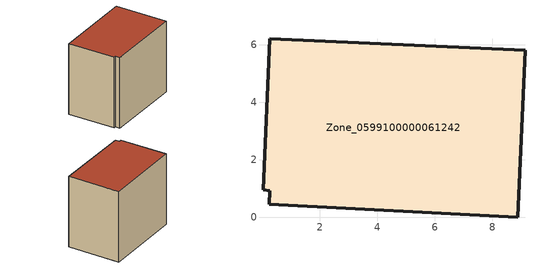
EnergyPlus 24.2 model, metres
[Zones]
Zone_0599100000061242
 floor ground (C_G): 0.25,0.92 0.02,0.95 0.25,6.2 9.13,5.81 8.88,0 0.25,0.45 z1.32
 wall outside (C_F): 8.88,0 9.13,5.81 0.25,6.2 0.02,0.95 0.25,0.92 0.25,0.45 8.88,0 z1.32:9.28
 roof outside (C_R): 0.25,0.92 0.25,0.45 8.88,0 9.13,5.81 0.25,6.2 0.02,0.95 z9.28
[BUILDING]
Pand.0599100000061242: North Axis=0; Terrain=City; Loads Convergence Tolerance Value=0.04; Temperature Convergence Tolerance Value=0.4; Solar Distribution=FullExterior; Maximum Number of Warmup Days=25; Minimum Number of Warmup Days=1
[Site:Location]
Rotterdam.The.Hague.AP_ZH_NLD Design_Conditions: Latitude=51.96; Longitude=4.45; Time Zone=1; Elevation=-4.5
[SITE:GROUNDTEMPERATURE:BUILDINGSURFACE]
18, 18, 18, 18, 18, 18, 18, 18, 18, 18, 18, 18
[MATERIAL] Thermal Absorptance=0.9; Solar Absorptance=0.7; Visible Absorptance=0.7
Name | Roughness | Thickness | Conductivity | Density | Specific Heat
G.TI.1965-1974 | MediumSmooth | 0.15 | 0.882353 | 540 | 1210
F.TI.1965-1974 | Rough | 0.3 | 0.697674 | 1920 | 840
R.TI.1965-1974 | MediumRough | 0.2 | 0.232558 | 1500 | 1000
[CONSTRUCTION]
C_G: G.TI.1965-1974
C_F: F.TI.1965-1974
C_R: R.TI.1965-1974
[ZONE]
Zone_0599100000061242: Type=1; Multiplier=1; Ceiling Height=Autocalculate; Volume=Autocalculate; Floor Area=autocalculate; Part of Total Floor Area=Yes
[ZONEINFILTRATION:DESIGNFLOWRATE]
Infil_Zone_0599100000061242: Zone or ZoneList or Space or SpaceList=Zone_0599100000061242; Schedule=AlwaysOn; Design Flow Rate Calculation Method=Flow/Area; Flow Rate per Floor Area=0.003; Constant Term Coefficient=1; Temperature Term Coefficient=0; Velocity Term Coefficient=0; Velocity Squared Term Coefficient=0
[HVACTEMPLATE:ZONE:IDEALLOADSAIRSYSTEM]
Zone_0599100000061242: Maximum Heating Supply Air Temperature=50; Minimum Cooling Supply Air Temperature=13; Maximum Heating Supply Air Humidity Ratio=0.0156; Minimum Cooling Supply Air Humidity Ratio=0.0077; Heating Limit=NoLimit; Cooling Limit=NoLimit; Dehumidification Control Type=ConstantSensibleHeatRatio; Cooling Sensible Heat Ratio=0.7; Dehumidification Setpoint=60; Humidification Control Type=None; Humidification Setpoint=30; Outdoor Air Method=None; Outdoor Air Flow Rate per Person=0.00944; Outdoor Air Flow Rate per Zone Floor Area=0; Outdoor Air Flow Rate per Zone=0; Demand Controlled Ventilation Type=None; Outdoor Air Economizer Type=NoEconomizer; Heat Recovery Type=None; Sensible Heat Recovery Effectiveness=0.7; Latent Heat Recovery Effectiveness=0.65
[ZONECONTROL:THERMOSTAT]
ThermostatControl_Zone_0599100000061242: Zone or ZoneList=Zone_0599100000061242; Control Type Schedule=DualSetpointControlType; Control 1=Thermostat_Zone_0599100000061242; Temperature Difference Between Cutout And Setpoint=0
[THERMOSTATSETPOINT:DUALSETPOINT]
Thermostat_Zone_0599100000061242: Heating Setpoint Temperature Schedule=HeatingSetpoint_Zone_0599100000061242; Cooling Setpoint Temperature Schedule=CoolingSetpoint_Zone_0599100000061242
[SCHEDULE:COMPACT]
HeatingSetpoint_Zone_0599100000061242: Through: 12/31, For: AllDays, Until: 24:00, 21
CoolingSetpoint_Zone_0599100000061242: Through: 12/31, For: AllDays, Until: 24:00, 24
DualSetpointControlType: Through: 12/31, For: AllDays, Until: 24:00, 4
AlwaysOn: Through: 12/31, For: AllDays, Until: 24:00, 1
